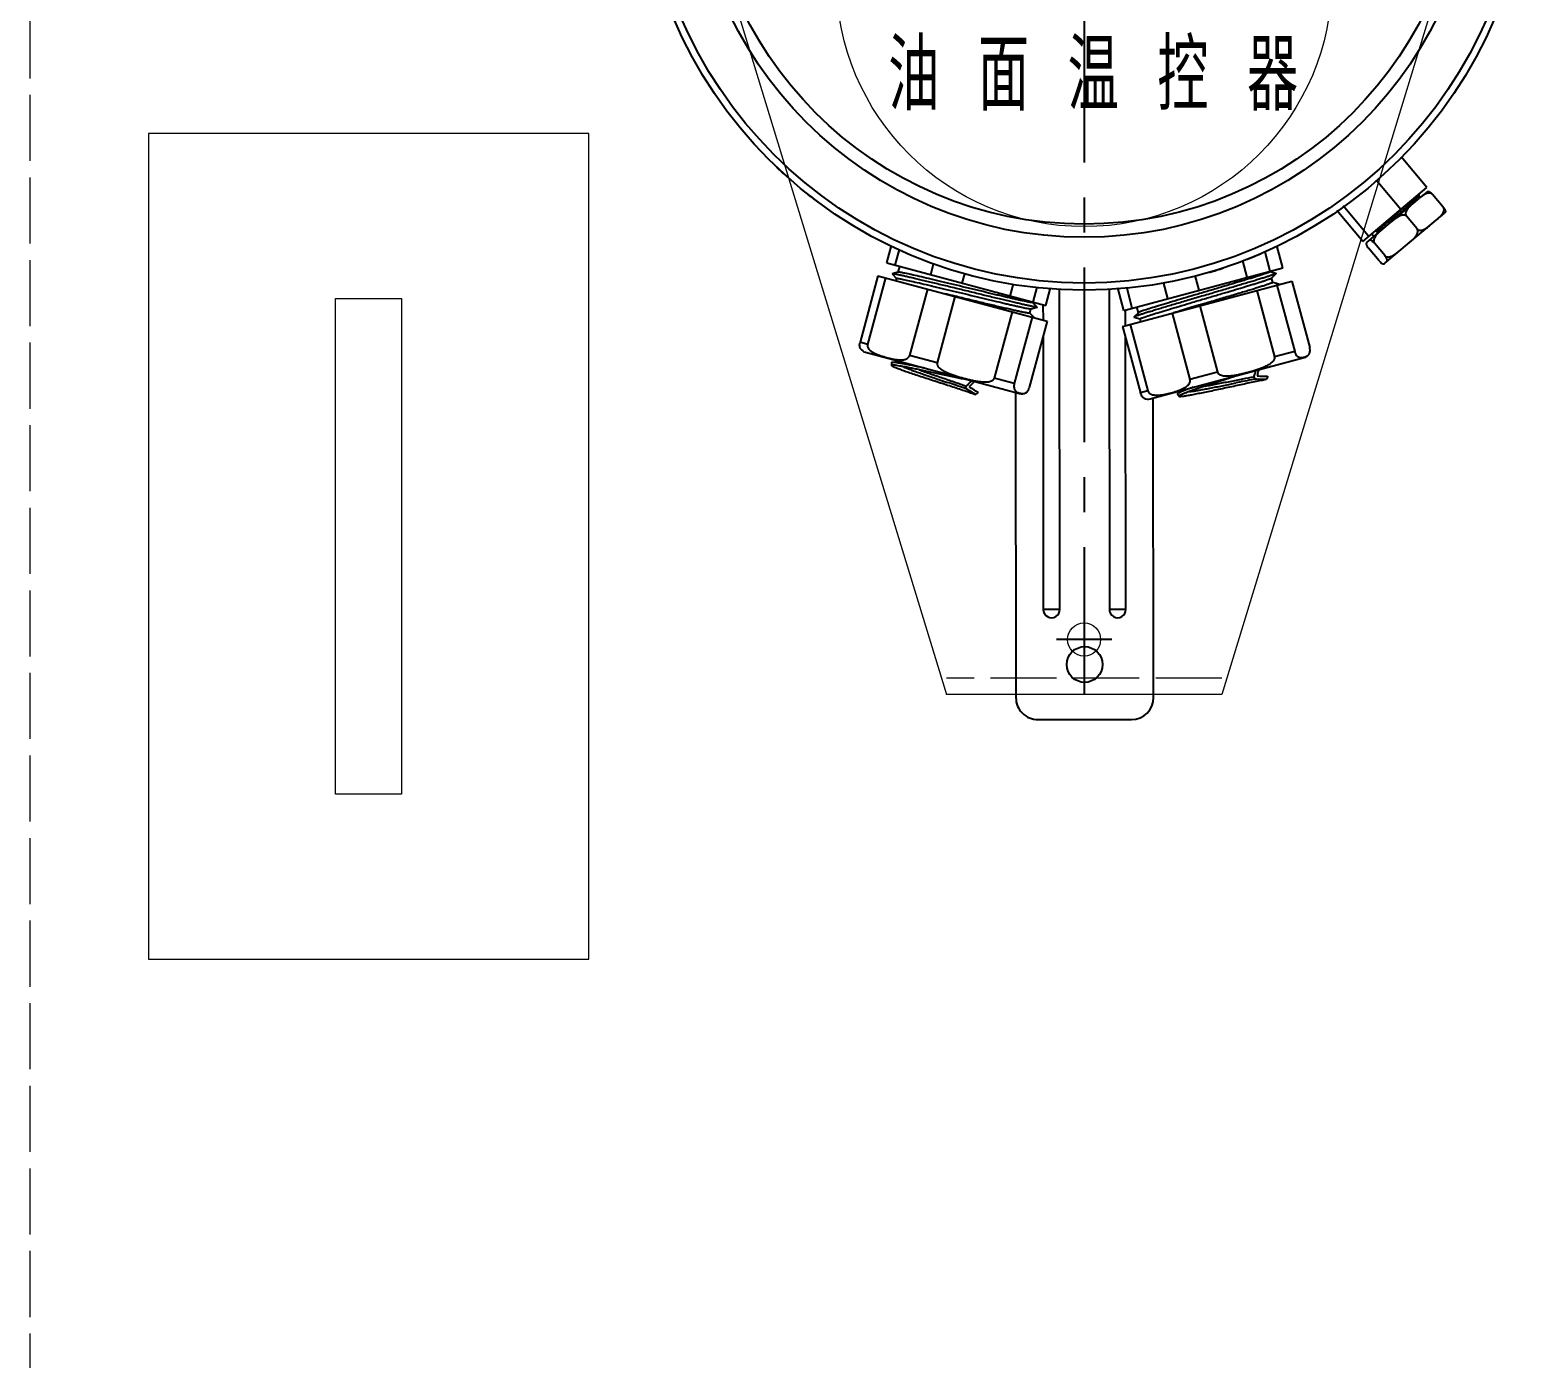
# Model space of a CAD drawing. Header units: millimetres. Extents: x 55614 to 110757, y -66981 to -47484.
# Drawn here: x 65532.7 to 65805.2, y -55622.8 to -55381.4 of the extents above; entities that cross this region are included whole.
import ezdxf

# ---------------------------------------------------------------- set-up
doc = ezdxf.new("R2010")
doc.units = ezdxf.units.MM
doc.linetypes.add('ACAD_ISO02W100', pattern=[15, 12, -3])
doc.linetypes.add('CENTER', pattern=[50.8, 31.75, -6.35, 6.35, -6.35])
doc.layers.get('0').update_dxf_attribs({"lineweight": 15})
doc.layers.add('02___PRT_ALL_AXES', color=7, linetype='Continuous')
doc.layers.add('CEN', color=1, linetype='CENTER')
doc.layers.add('DAS', color=3, linetype='ACAD_ISO02W100', lineweight=18)
doc.layers.add('THICK', color=7, linetype='Continuous', lineweight=0)
doc.styles.add('工程字', font='gbenor.shx', dxfattribs={"bigfont": 'gbcbig.shx'})

# ---------------------------------------------------------------- blocks, each defined once
blk = doc.blocks.new('A$C6BE85039')
at = {"color": 21}
for p, q in [((-278.48, 1588.07), (-223.48, 1408.07)), ((-118.48, 1588.07), (-173.48, 1408.07)), ((-334.5, 1480), (-322.5, 1480)), ((-334.5, 1390), (-334.5, 1480)), ((-322.5, 1480), (-322.5, 1390)), ((-173.48, 1408.07), (-223.48, 1408.07)), ((-173.48, 1408.07), (-223.48, 1408.07)), ((-322.5, 1390), (-334.5, 1390))]:
    blk.add_line(p, q, dxfattribs=at)
at = {"color": 21, "linetype": 'ByBlock', "ltscale": 10}
for p, q in [((-288.5, 1510), (-368.5, 1510)), ((-368.5, 1510), (-368.5, 1360)), ((-288.5, 1360), (-288.5, 1510)), ((-368.5, 1360), (-288.5, 1360))]:
    blk.add_line(p, q, dxfattribs=at)
at = {"color": 21, "linetype": 'Continuous', "lineweight": -3}
for p, q in [((-136.23, 1500.17), (-140.9, 1505.74)), ((-254.44, 1503.93), (-254.42, 1503.95)), ((-254.44, 1503.93), (-254.42, 1503.95)), ((-147.87, 1490.4), (-136.23, 1500.17)), ((-140.97, 1496.19), (-145.41, 1501.5)), ((-137.7, 1498.64), (-137.55, 1499.06)), ((-246.91, 1497.57), (-246.89, 1497.59)), ((-146.79, 1491.31), (-151.42, 1496.83)), ((-147.87, 1490.4), (-152.58, 1496)), ((-145.26, 1492.55), (-145.37, 1492.09)), ((-145.37, 1492.09), (-144.89, 1492.12)), ((-145.26, 1492.56), (-145.26, 1492.55)), ((-166.43, 1488.1), (-166.44, 1488.13)), ((-233.35, 1484.49), (-233.36, 1484.47)), ((-233.36, 1484.47), (-232.55, 1483.66)), ((-232.25, 1484.79), (-233.35, 1484.49)), ((-232.23, 1484.79), (-232.25, 1484.79)), ((-175.71, 1484.76), (-175.72, 1484.79)), ((-175.71, 1484.76), (-175.72, 1484.79)), ((-163.63, 1484.58), (-164.73, 1484.88)), ((-164.44, 1483.74), (-163.62, 1484.56)), ((-163.11, 1482.65), (-164.21, 1482.95)), ((-163.22, 1482.51), (-163.1, 1482.63)), ((-163.11, 1482.65), (-163.1, 1482.63)), ((-207.55, 1476.54), (-208.35, 1477.35)), ((-208.16, 1478.15), (-207.04, 1478.45)), ((-207.03, 1478.47), (-207.84, 1479.28)), ((-188.62, 1477.44), (-189.43, 1476.63)), ((-188.61, 1477.45), (-188.62, 1477.44)), ((-179.7, 1478.17), (-179.75, 1478.16)), ((-189.43, 1476.63), (-189.42, 1476.61)), ((-189.42, 1476.61), (-188.32, 1476.31)), ((-233.47, 1468.37), (-233.47, 1467.87)), ((-232.58, 1468.42), (-233.29, 1468.42)), ((-231.85, 1468.42), (-232.58, 1468.42)), ((-231.44, 1468.43), (-231.85, 1468.42)), ((-224.57, 1465.19), (-223.32, 1464.77)), ((-223.04, 1464.7), (-223.32, 1464.77)), ((-219.72, 1463.54), (-219.85, 1463.58)), ((-172.2, 1464.4), (-170.9, 1464.67)), ((-170.63, 1464.74), (-170.9, 1464.67)), ((-167.17, 1465.4), (-167.3, 1465.37)), ((-210.94, 1462.93), (-210.88, 1407.51)), ((-185.88, 1407.54), (-185.94, 1461.93)), ((-181.49, 1462.71), (-181.24, 1462.27)), ((-180.75, 1463.2), (-181.36, 1462.84)), ((-180.36, 1463.43), (-180.75, 1463.2)), ((-206.88, 1403.52), (-189.88, 1403.53))]:
    blk.add_line(p, q, dxfattribs=at)
at = {"color": 21, "linetype": 'Continuous', "lineweight": -3, "ltscale": 10}
for radius in [81, 79.7, 71.4]:
    blk.add_circle((-198.48, 1562.53), radius, dxfattribs=at)
at = {"color": 21, "linetype": 'Continuous', "lineweight": -3, "ltscale": 5}
blk.add_circle((-198.48, 1562.53), 69, dxfattribs=at)
at = {"color": 21}
for centre, radius in [((-198.48, 1538.07), 45), ((-198.48, 1418.07), 3)]:
    blk.add_circle(centre, radius, dxfattribs=at)
at = {"color": 21, "linetype": 'Continuous', "lineweight": -3}
for centre, radius, start, end in [((-181.02, 1583.21), 108.06, 227.2004, 228.618), ((-181.33, 1582.84), 107.58, 231.0823, 232.4385), ((-77.41, 1418.61), 100.36, 132.158, 132.5355), ((-81.13, 1422.67), 94.28, 132.0682, 132.5538), ((-207.5, 1587.54), 107.58, 291.0823, 292.4385), ((-207.66, 1587.98), 108.06, 287.2004, 288.618), ((-167.09, 1492.15), 10.34, 289.6114, 290.6187), ((-165.9, 1488.97), 6.95, 290.6277, 291.1484), ((38.14, 1882.51), 491.96, 238.3897, 238.6038), ((-54.14, 1729.1), 312.4, 238.0729, 238.4245), ((-153.35, 1957.17), 491.96, 268.3897, 268.6038), ((-156.55, 1778.17), 312.4, 268.0729, 268.4245), ((-61.23, 1427.53), 110.77, 159.7367, 160.0313), ((-146.9, 1377.77), 110.77, 129.7367, 130.0313), ((-206.88, 1407.52), 4, 180.0598, 270.0598), ((-189.88, 1407.53), 4, 270.0598, 0.0598)]:
    blk.add_arc(centre, radius, start, end, dxfattribs=at)
for points, start_tangent, end_tangent in [([(-145.37, 1492.09), (-144.56, 1492.82), (-143.59, 1493.69), (-142.51, 1494.64), (-141.4, 1495.63), (-140.32, 1496.58), (-139.34, 1497.45), (-138.53, 1498.19), (-138.2, 1498.49), (-137.93, 1498.74)], (0.738911, 0.673803), (0.726089, 0.687601)), ([(-144.29, 1492.65), (-143.33, 1493.52), (-142.25, 1494.48), (-141.69, 1494.98), (-141.13, 1495.48), (-140.58, 1495.97), (-140.05, 1496.44), (-139.56, 1496.88), (-139.11, 1497.29), (-138.71, 1497.65), (-138.37, 1497.97), (-138.22, 1498.1), (-138.09, 1498.23), (-137.98, 1498.34), (-137.89, 1498.43), (-137.81, 1498.51), (-137.75, 1498.57), (-137.72, 1498.61), (-137.71, 1498.63), (-137.7, 1498.64)], (0.741838, 0.670579), (0.34134, 0.93994)), ([(-207.04, 1478.45), (-207.06, 1478.45), (-207.08, 1478.45), (-207.16, 1478.45), (-207.26, 1478.46), (-207.39, 1478.48), (-207.56, 1478.51), (-207.75, 1478.54), (-207.97, 1478.59), (-208.21, 1478.64), (-208.79, 1478.76), (-209.46, 1478.91), (-210.24, 1479.09), (-211.1, 1479.29), (-212.05, 1479.51), (-213.07, 1479.75), (-214.16, 1480.01), (-215.3, 1480.28), (-217.7, 1480.87), (-220.2, 1481.47), (-222.69, 1482.08), (-225.1, 1482.66), (-226.24, 1482.93), (-227.32, 1483.19), (-228.34, 1483.43), (-229.29, 1483.65), (-230.16, 1483.86), (-230.93, 1484.03), (-231.61, 1484.18), (-232.18, 1484.3), (-232.43, 1484.35), (-232.64, 1484.4), (-232.83, 1484.43), (-233, 1484.46), (-233.13, 1484.48), (-233.23, 1484.49), (-233.31, 1484.49), (-233.33, 1484.49), (-233.35, 1484.49)], (-0.965795, -0.259308), (-0.965806, -0.259265)), ([(-232.55, 1483.66), (-232.54, 1483.67), (-232.53, 1483.68), (-232.52, 1483.68), (-232.48, 1483.68), (-232.43, 1483.68), (-232.29, 1483.66), (-232.1, 1483.63)], (0.258657, 0.965969), (0.986194, -0.165595)), ([(-231.8, 1484.75), (-231.96, 1484.77), (-232.09, 1484.79), (-232.18, 1484.79), (-232.21, 1484.79), (-232.23, 1484.79)], (-0.986471, 0.163936), (-0.965803, -0.259278)), ([(-232.1, 1483.63), (-231.76, 1483.57), (-231.34, 1483.49), (-230.24, 1483.25), (-228.84, 1482.93), (-227.17, 1482.55), (-225.29, 1482.1), (-223.26, 1481.61), (-221.14, 1481.1), (-218.99, 1480.59), (-216.89, 1480.08), (-214.89, 1479.6), (-213.06, 1479.17), (-212.23, 1478.98), (-211.46, 1478.8), (-210.75, 1478.64), (-210.13, 1478.5), (-209.58, 1478.39), (-209.12, 1478.29), (-208.74, 1478.22), (-208.58, 1478.19), (-208.45, 1478.17), (-208.34, 1478.16), (-208.26, 1478.15), (-208.19, 1478.15), (-208.16, 1478.15)], (0.986357, -0.164621), (0.96577, 0.259401)), ([(-207.84, 1479.28), (-207.86, 1479.26), (-207.87, 1479.26), (-207.9, 1479.26), (-207.96, 1479.26), (-208.05, 1479.27), (-208.16, 1479.29), (-208.3, 1479.31), (-208.46, 1479.34), (-208.64, 1479.37), (-209.08, 1479.46), (-209.6, 1479.57), (-210.2, 1479.7), (-210.89, 1479.85), (-211.64, 1480.03), (-212.47, 1480.22), (-213.35, 1480.43), (-214.29, 1480.65), (-216.3, 1481.13), (-218.43, 1481.64), (-220.61, 1482.16), (-222.77, 1482.68), (-224.84, 1483.18), (-226.76, 1483.63), (-228.47, 1484.03), (-229.91, 1484.36), (-231.03, 1484.6), (-231.46, 1484.69), (-231.8, 1484.75)], (-0.252391, -0.967625), (-0.986357, 0.164623)), ([(-163.62, 1484.56), (-163.63, 1484.55), (-163.66, 1484.53), (-163.72, 1484.5), (-163.82, 1484.46), (-163.94, 1484.41), (-164.1, 1484.35), (-164.28, 1484.29), (-164.49, 1484.21), (-164.73, 1484.13), (-165.29, 1483.95), (-165.95, 1483.74), (-166.71, 1483.51), (-167.56, 1483.25), (-168.49, 1482.97), (-169.5, 1482.67), (-170.57, 1482.35), (-171.69, 1482.02), (-174.06, 1481.32), (-176.53, 1480.59), (-178.99, 1479.87), (-181.36, 1479.17), (-182.49, 1478.84), (-183.56, 1478.52), (-184.56, 1478.22), (-185.49, 1477.94), (-186.34, 1477.68), (-187.1, 1477.45), (-187.76, 1477.24), (-188.32, 1477.06), (-188.56, 1476.98), (-188.77, 1476.9), (-188.95, 1476.84), (-189.1, 1476.78), (-189.23, 1476.73), (-189.32, 1476.69), (-189.39, 1476.66), (-189.41, 1476.65), (-189.43, 1476.63)], (-0.706749, -0.707465), (-0.70678, -0.707434)), ([(-164.73, 1484.87), (-164.74, 1484.85), (-164.75, 1484.84), (-164.77, 1484.83), (-164.83, 1484.8), (-164.91, 1484.76), (-165.01, 1484.72), (-165.14, 1484.67), (-165.29, 1484.62), (-165.47, 1484.55), (-165.89, 1484.41), (-166.4, 1484.25), (-166.99, 1484.06), (-167.65, 1483.85), (-168.4, 1483.62), (-169.21, 1483.38), (-170.08, 1483.11), (-171, 1482.84), (-172.98, 1482.25), (-175.08, 1481.62), (-177.23, 1480.99), (-179.36, 1480.36), (-181.4, 1479.75), (-183.29, 1479.19), (-184.97, 1478.68), (-186.38, 1478.24), (-187.47, 1477.89), (-187.89, 1477.75), (-188.21, 1477.63)], (0.265236, -0.964183), (-0.936521, -0.350611)), ([(-187.91, 1476.52), (-187.59, 1476.63), (-187.19, 1476.77), (-186.12, 1477.11), (-184.74, 1477.54), (-183.1, 1478.04), (-181.25, 1478.59), (-179.25, 1479.19), (-177.16, 1479.81), (-175.04, 1480.43), (-172.96, 1481.05), (-170.99, 1481.63), (-169.19, 1482.17), (-168.38, 1482.42), (-167.62, 1482.65), (-166.93, 1482.87), (-166.32, 1483.06), (-165.79, 1483.23), (-165.34, 1483.38), (-164.98, 1483.51), (-164.83, 1483.56), (-164.7, 1483.61), (-164.6, 1483.65), (-164.52, 1483.69), (-164.47, 1483.72), (-164.44, 1483.74)], (0.93652, 0.350613), (0.706681, 0.707533)), ([(-164.21, 1482.94), (-164.21, 1482.93), (-164.22, 1482.92), (-164.24, 1482.91), (-164.27, 1482.89), (-164.35, 1482.85), (-164.46, 1482.8), (-164.6, 1482.75), (-164.78, 1482.68), (-164.99, 1482.61), (-165.23, 1482.53), (-165.5, 1482.44), (-165.8, 1482.34), (-166.49, 1482.12), (-167.28, 1481.87), (-168.18, 1481.6), (-169.16, 1481.3), (-170.22, 1480.98), (-171.35, 1480.64), (-172.53, 1480.29), (-173.75, 1479.93), (-175, 1479.56), (-177.52, 1478.82)], (0.258967, -0.965886), (-0.959038, -0.283277)), ([(-163.63, 1484.58), (-163.61, 1484.57), (-163.62, 1484.56)], (0.965769, -0.259402), (-0.706749, -0.707465)), ([(-163.1, 1482.63), (-163.14, 1482.6), (-163.2, 1482.57), (-163.28, 1482.53), (-163.39, 1482.49)], (-0.706745, -0.707469), (-0.932612, -0.36088)), ([(-221.94, 1480.43), (-222.41, 1480.54), (-223.77, 1480.87)], (-0.97219, 0.234194), (-0.97247, 0.233029)), ([(-208.36, 1477.34), (-208.37, 1477.34), (-208.38, 1477.33), (-208.4, 1477.33), (-208.43, 1477.33), (-208.52, 1477.33), (-208.64, 1477.35), (-208.8, 1477.37), (-208.98, 1477.41), (-209.2, 1477.45), (-209.45, 1477.5), (-209.73, 1477.55), (-210.04, 1477.62), (-210.74, 1477.77), (-211.55, 1477.96), (-212.46, 1478.17), (-213.46, 1478.4), (-214.54, 1478.65), (-215.69, 1478.92), (-216.89, 1479.21), (-218.12, 1479.51), (-219.39, 1479.81), (-221.94, 1480.43)], (-0.258671, -0.965966), (-0.97219, 0.234194)), ([(-207.03, 1478.47), (-207.03, 1478.46), (-207.04, 1478.45)], (0.70668, -0.707534), (-0.965795, -0.259308)), ([(-188.21, 1477.63), (-188.37, 1477.57), (-188.48, 1477.52), (-188.57, 1477.48), (-188.59, 1477.47), (-188.61, 1477.45)], (-0.936277, -0.351262), (-0.70677, -0.707443)), ([(-179.75, 1478.16), (-180.4, 1477.96), (-182.26, 1477.41)], (-0.958578, -0.28483), (-0.957975, -0.286852)), ([(-177.52, 1478.82), (-178.07, 1478.66), (-179.7, 1478.17)], (-0.959038, -0.283277), (-0.958594, -0.284776)), ([(-207.55, 1476.54), (-207.54, 1476.54), (-207.54, 1476.53), (-207.54, 1476.52), (-207.55, 1476.52)], (0.706777, -0.707436), (-0.878272, -0.478161)), ([(-188.32, 1476.32), (-188.31, 1476.33), (-188.31, 1476.34), (-188.3, 1476.35), (-188.27, 1476.37), (-188.22, 1476.39), (-188.09, 1476.45), (-187.91, 1476.52)], (-0.258981, 0.965882), (0.936866, 0.349688)), ([(-233.29, 1468.42), (-233.37, 1468.41), (-233.4, 1468.41), (-233.42, 1468.4), (-233.44, 1468.4), (-233.46, 1468.39), (-233.47, 1468.38), (-233.47, 1468.37)], (-0.99999, -0.004538), (-0.000513, -1)), ([(-233.28, 1467.92), (-233.37, 1467.91), (-233.4, 1467.91), (-233.42, 1467.9), (-233.44, 1467.9), (-233.46, 1467.89), (-233.47, 1467.88), (-233.47, 1467.87)], (-0.99999, -0.004502), (-0.000738, -1)), ([(-233.47, 1467.87), (-233.46, 1467.85), (-233.44, 1467.82), (-233.41, 1467.8), (-233.37, 1467.77), (-233.25, 1467.7), (-233.07, 1467.61), (-232.85, 1467.52), (-232.59, 1467.41), (-232.28, 1467.29), (-231.92, 1467.16), (-231.53, 1467.01), (-231.1, 1466.86), (-230.12, 1466.53), (-229.03, 1466.16), (-227.83, 1465.77), (-226.57, 1465.35), (-225.26, 1464.93), (-223.94, 1464.5), (-222.63, 1464.08), (-220.19, 1463.28), (-219.11, 1462.91), (-218.15, 1462.58)], (-0.000738, -1), (0.943524, -0.331304)), ([(-227.42, 1467.35), (-228.5, 1467.58), (-229.51, 1467.78), (-230.43, 1467.97), (-231.25, 1468.12), (-231.95, 1468.25), (-232.54, 1468.34), (-232.98, 1468.4), (-233.15, 1468.41), (-233.29, 1468.42)], (-0.978499, 0.206252), (-0.99999, -0.004538)), ([(-218.76, 1465.03), (-220.76, 1465.44), (-222.98, 1465.91), (-225.29, 1466.4), (-227.54, 1466.88), (-228.59, 1467.1), (-229.58, 1467.3), (-230.48, 1467.48), (-231.28, 1467.63), (-231.97, 1467.75), (-232.54, 1467.84), (-232.98, 1467.9), (-233.15, 1467.91), (-233.28, 1467.92)], (-0.980593, 0.196056), (-0.99999, -0.004502)), ([(-231.35, 1467.65), (-231.18, 1467.56), (-230.96, 1467.46), (-230.4, 1467.23), (-229.68, 1466.96), (-228.83, 1466.65), (-227.87, 1466.32), (-226.82, 1465.95), (-225.71, 1465.58), (-224.57, 1465.19)], (0.884373, -0.466781), (0.947521, -0.319695)), ([(-228.44, 1467.07), (-227.46, 1466.72), (-226.38, 1466.34), (-224.08, 1465.55), (-221.83, 1464.78), (-219.89, 1464.09)], (0.940297, -0.340355), (0.940155, -0.340747)), ([(-167.6, 1465.79), (-167.52, 1466.08), (-167.29, 1466.93)], (0.243491, 0.969903), (0.283372, 0.95901)), ([(-166.78, 1467.07), (-166.85, 1466.8), (-167.06, 1465.95)], (-0.26216, -0.965025), (-0.218191, -0.975906)), ([(-219.85, 1463.58), (-221.34, 1464.11), (-223.04, 1464.7)], (-0.940229, 0.340543), (-0.946645, 0.322278)), ([(-219.89, 1464.09), (-219.98, 1463.96), (-220.01, 1463.89), (-220.01, 1463.82), (-220, 1463.75), (-219.96, 1463.68), (-219.85, 1463.58)], (-0.695819, -0.718217), (0.864332, -0.502922)), ([(-219.89, 1464.09), (-219.64, 1464.35), (-218.91, 1465.06)], (0.695821, 0.718215), (0.732007, 0.681297)), ([(-218.4, 1464.94), (-218.63, 1464.7), (-219.35, 1463.96)], (-0.717597, -0.696459), (-0.676912, -0.736064)), ([(-178.65, 1463.88), (-179.62, 1463.54), (-180.41, 1463.25), (-180.73, 1463.13), (-181, 1463.02), (-181.21, 1462.92), (-181.36, 1462.84)], (-0.945911, -0.324427), (-0.863748, -0.503925)), ([(-181.24, 1462.27), (-181.23, 1462.26), (-181.2, 1462.25), (-181.16, 1462.24), (-181.11, 1462.23), (-180.96, 1462.24), (-180.77, 1462.25), (-180.54, 1462.28), (-180.25, 1462.32), (-179.92, 1462.37), (-179.55, 1462.43), (-179.14, 1462.5), (-178.68, 1462.59), (-177.67, 1462.79), (-176.54, 1463.01), (-175.31, 1463.27), (-174.01, 1463.55), (-172.66, 1463.83), (-171.31, 1464.12), (-169.96, 1464.41), (-167.45, 1464.93), (-166.33, 1465.16), (-165.33, 1465.35)], (0.499361, -0.866394), (0.982768, 0.184844)), ([(-170.09, 1466.18), (-171.89, 1465.59), (-173.71, 1465), (-175.48, 1464.42), (-177.12, 1463.88), (-178.56, 1463.4), (-179.19, 1463.18), (-179.74, 1462.98), (-180.21, 1462.8), (-180.6, 1462.65), (-180.9, 1462.51), (-181.02, 1462.46), (-181.11, 1462.41)], (-0.950794, -0.309823), (-0.863766, -0.503893)), ([(-179.3, 1463.14), (-179.11, 1463.15), (-178.87, 1463.17), (-178.27, 1463.26), (-177.51, 1463.38), (-176.62, 1463.54), (-175.62, 1463.73), (-174.53, 1463.94), (-173.38, 1464.17), (-172.2, 1464.4)], (0.99928, 0.037942), (0.980424, 0.196896)), ([(-176.48, 1464.1), (-175.46, 1464.28), (-174.34, 1464.5), (-171.96, 1464.96), (-169.62, 1465.42), (-167.6, 1465.79)], (0.984499, 0.175392), (0.984572, 0.174982)), ([(-167.3, 1465.37), (-168.86, 1465.08), (-170.63, 1464.74)], (-0.984534, -0.175196), (-0.980958, -0.194222)), ([(-167.6, 1465.79), (-167.61, 1465.63), (-167.6, 1465.56), (-167.57, 1465.5), (-167.52, 1465.44), (-167.46, 1465.4), (-167.3, 1465.37)], (-0.243488, -0.969904), (0.999994, -0.003377)), ([(-181.36, 1462.84), (-181.43, 1462.8), (-181.45, 1462.78), (-181.47, 1462.76), (-181.49, 1462.74), (-181.49, 1462.73), (-181.5, 1462.72), (-181.49, 1462.71)], (-0.863748, -0.503925), (0.499556, -0.866282)), ([(-181.11, 1462.41), (-181.18, 1462.36), (-181.2, 1462.34), (-181.22, 1462.33), (-181.24, 1462.31), (-181.24, 1462.3), (-181.25, 1462.28), (-181.24, 1462.27)], (-0.863766, -0.503893), (0.499361, -0.866394))]:
    blk.add_spline(points, degree=3, dxfattribs=dict(at, start_tangent=start_tangent, end_tangent=end_tangent))
at = {"layer": '02___PRT_ALL_AXES', "color": 21, "linetype": 'Continuous', "lineweight": -3}
for p, q in [((-136.22, 1499.36), (-137.44, 1498.34)), ((-136.22, 1499.36), (-136.2, 1499.37)), ((-133.26, 1496.63), (-135.19, 1498.92)), ((-147.07, 1490.25), (-137.56, 1498.23)), ((-137.44, 1498.34), (-137.7, 1498.65)), ((-143.86, 1486.42), (-133.01, 1495.53)), ((-137.99, 1492.65), (-139.92, 1494.95)), ((-132.99, 1495.54), (-133.01, 1495.53)), ((-145.86, 1491.27), (-146.27, 1491.75)), ((-234.35, 1486.49), (-233.5, 1489.67)), ((-232.79, 1486.07), (-232.03, 1488.91)), ((-164.66, 1485), (-165.6, 1488.47)), ((-162.37, 1485.61), (-163.45, 1489.65)), ((-147.07, 1490.25), (-147.1, 1490.23)), ((-144.9, 1486.85), (-146.83, 1489.15)), ((-143.82, 1487.77), (-145.74, 1490.06)), ((-234.35, 1486.49), (-205.43, 1478.74)), ((-232.25, 1484.79), (-231.96, 1485.85)), ((-226.36, 1484.35), (-225.79, 1486.47)), ((-191.29, 1477.86), (-162.37, 1485.61)), ((-168.84, 1483.88), (-169.63, 1486.84)), ((-143.88, 1486.4), (-143.86, 1486.42)), ((-235.96, 1484.13), (-239.2, 1472.06)), ((-234.6, 1483.77), (-237.84, 1471.69)), ((-235.96, 1484.13), (-205.21, 1475.89)), ((-232.66, 1483.25), (-232.55, 1483.66)), ((-220.62, 1482.81), (-220.17, 1484.49)), ((-211.9, 1480.47), (-211.31, 1482.66)), ((-191.49, 1474.94), (-160.73, 1483.18)), ((-183.3, 1480), (-184.09, 1482.97)), ((-177.56, 1481.54), (-178.28, 1484.2)), ((-164.73, 1484.87), (-164.75, 1484.97)), ((-164.21, 1482.94), (-164.43, 1483.75)), ((-160.73, 1483.18), (-157.5, 1471.1)), ((-226.96, 1481.72), (-230.19, 1469.65)), ((-221.95, 1480.38), (-225.19, 1468.31)), ((-207.72, 1479.35), (-206.99, 1482.1)), ((-205.43, 1478.74), (-204.57, 1481.94)), ((-202.9, 1423.52), (-202.96, 1481.83)), ((-193.96, 1481.83), (-193.9, 1423.53)), ((-191.29, 1477.86), (-192.38, 1481.94)), ((-189.73, 1478.28), (-190.74, 1482.06)), ((-167.1, 1481.47), (-163.87, 1469.4)), ((-163.46, 1482.45), (-160.23, 1470.37)), ((-211.58, 1477.6), (-214.81, 1465.53)), ((-208.36, 1477.34), (-208.14, 1478.15)), ((-207.84, 1479.28), (-207.81, 1479.38)), ((-205.96, 1478.88), (-205.95, 1476.09)), ((-190.95, 1475.08), (-190.95, 1477.95)), ((-188.62, 1477.44), (-188.9, 1478.5)), ((-182.48, 1477.35), (-179.25, 1465.28)), ((-177.48, 1478.69), (-174.24, 1466.62)), ((-207.94, 1476.62), (-211.17, 1464.55)), ((-205.21, 1475.89), (-208.44, 1463.82)), ((-191.49, 1474.94), (-188.25, 1462.86)), ((-190.13, 1475.3), (-186.89, 1463.23)), ((-188.18, 1475.82), (-188.32, 1476.32)), ((-237.84, 1471.69), (-239.2, 1472.06)), ((-205.95, 1473.12), (-205.9, 1423.52)), ((-190.9, 1423.53), (-190.95, 1472.92)), ((-238.21, 1470.24), (-210.2, 1462.74)), ((-225.19, 1468.31), (-230.19, 1469.65)), ((-186.49, 1461.78), (-158.48, 1469.29)), ((-160.23, 1470.37), (-163.87, 1469.4)), ((-174.24, 1466.62), (-179.25, 1465.28)), ((-211.17, 1464.55), (-214.81, 1465.53)), ((-186.89, 1463.23), (-188.25, 1462.86)), ((-202.9, 1423.52), (-205.9, 1423.52)), ((-190.9, 1423.53), (-193.9, 1423.53))]:
    blk.add_line(p, q, dxfattribs=at)
blk.add_circle((-198.39, 1413.53), 3.25, dxfattribs=at)
for centre, radius, start, end in [((-237.83, 1471.69), 1.5, 212.6442, 255), ((-159.18, 1471.91), 2.62, 281.79, 283.203), ((-158.87, 1470.74), 1.5, 285, 327.3558), ((-209.5, 1465.35), 2.62, 251.79, 253.203), ((-209.47, 1465.44), 2.72, 253.1946, 254.8251), ((-209.81, 1464.19), 1.5, 255, 297.3558), ((-186.88, 1463.23), 1.5, 242.6442, 285), ((-204.4, 1423.52), 1.5, 180.0598, 0.0598), ((-192.4, 1423.53), 1.5, 180.0598, 0.0598)]:
    blk.add_arc(centre, radius, start, end, dxfattribs=at)
for points, start_tangent, end_tangent in [([(-135.19, 1498.92), (-135.34, 1499.06), (-135.52, 1499.14), (-135.7, 1499.17), (-135.88, 1499.17), (-136.21, 1499.11), (-136.51, 1498.98), (-136.79, 1498.82), (-137.06, 1498.64), (-137.31, 1498.44), (-137.56, 1498.23)], (-0.642788, 0.766044), (-0.766044, -0.642788)), ([(-136.2, 1499.37), (-136.15, 1499.41), (-136.08, 1499.45), (-136.01, 1499.47), (-135.91, 1499.46), (-135.8, 1499.43), (-135.64, 1499.35), (-135.44, 1499.19), (-135.19, 1498.92)], (0.783486, 0.621409), (0.642788, -0.766044)), ([(-138.83, 1497.17), (-139.07, 1496.96), (-139.31, 1496.75), (-139.54, 1496.52), (-139.75, 1496.27), (-139.92, 1495.99), (-140.05, 1495.68), (-140.08, 1495.5), (-140.08, 1495.32), (-140.03, 1495.13), (-139.92, 1494.95)], (-0.766044, -0.642788), (0.642788, -0.766044)), ([(-134.35, 1494.4), (-134.1, 1494.61), (-133.87, 1494.83), (-133.64, 1495.06), (-133.43, 1495.31), (-133.26, 1495.58), (-133.13, 1495.9), (-133.1, 1496.07), (-133.1, 1496.26), (-133.15, 1496.45), (-133.26, 1496.63)], (0.766044, 0.642788), (-0.642788, 0.766044)), ([(-133.26, 1496.63), (-133.04, 1496.33), (-132.92, 1496.1), (-132.86, 1495.94), (-132.85, 1495.81), (-132.87, 1495.72), (-132.9, 1495.65), (-132.94, 1495.59), (-132.99, 1495.54)], (0.642788, -0.766044), (-0.748079, -0.66361)), ([(-139.92, 1494.95), (-140, 1495.02), (-140.08, 1495.08), (-140.28, 1495.15), (-140.48, 1495.17), (-140.68, 1495.15), (-140.88, 1495.1), (-141.06, 1495.03), (-141.42, 1494.86), (-141.76, 1494.65), (-142.08, 1494.42), (-142.39, 1494.18), (-142.7, 1493.93)], (-0.642788, 0.766044), (-0.766044, -0.642788)), ([(-144.25, 1492.62), (-144.55, 1492.36), (-144.85, 1492.1), (-145.13, 1491.82), (-145.4, 1491.53), (-145.63, 1491.21), (-145.73, 1491.03), (-145.8, 1490.85), (-145.86, 1490.65), (-145.88, 1490.45), (-145.84, 1490.25), (-145.74, 1490.06)], (-0.766044, -0.642788), (0.642787, -0.766045)), ([(-139.48, 1490.1), (-139.18, 1490.35), (-138.89, 1490.62), (-138.6, 1490.89), (-138.34, 1491.19), (-138.11, 1491.51), (-138.01, 1491.68), (-137.93, 1491.87), (-137.88, 1492.06), (-137.86, 1492.26), (-137.89, 1492.47), (-137.93, 1492.56), (-137.99, 1492.65)], (0.766044, 0.642788), (-0.642788, 0.766044)), ([(-137.99, 1492.65), (-137.84, 1492.52), (-137.66, 1492.43), (-137.47, 1492.4), (-137.3, 1492.4), (-136.97, 1492.47), (-136.66, 1492.59), (-136.38, 1492.76), (-136.12, 1492.94), (-135.86, 1493.14), (-135.61, 1493.34)], (0.642788, -0.766044), (0.766044, 0.642788)), ([(-147.1, 1490.23), (-147.15, 1490.18), (-147.19, 1490.13), (-147.22, 1490.05), (-147.24, 1489.96), (-147.22, 1489.84), (-147.17, 1489.68), (-147.05, 1489.45), (-146.83, 1489.15)], (-0.748019, -0.663677), (0.642788, -0.766044)), ([(-145.74, 1490.06), (-146.01, 1490.34), (-146.22, 1490.5), (-146.38, 1490.58), (-146.49, 1490.61), (-146.59, 1490.6), (-146.66, 1490.58), (-146.73, 1490.54), (-146.78, 1490.5)], (-0.642788, 0.766044), (-0.766044, -0.642788)), ([(-143.82, 1487.77), (-143.74, 1487.69), (-143.65, 1487.63), (-143.46, 1487.57), (-143.25, 1487.55), (-143.05, 1487.57), (-142.86, 1487.62), (-142.67, 1487.68), (-142.31, 1487.85), (-141.98, 1488.06), (-141.66, 1488.29), (-141.34, 1488.54), (-141.04, 1488.79)], (0.642789, -0.766043), (0.766044, 0.642788)), ([(-144.9, 1486.85), (-144.65, 1486.59), (-144.44, 1486.43), (-144.29, 1486.35), (-144.17, 1486.31), (-144.08, 1486.31), (-144.01, 1486.33), (-143.94, 1486.36), (-143.88, 1486.4)], (0.642788, -0.766044), (0.783431, 0.621479)), ([(-143.57, 1486.67), (-143.52, 1486.72), (-143.47, 1486.77), (-143.43, 1486.84), (-143.41, 1486.93), (-143.42, 1487.05), (-143.47, 1487.22), (-143.59, 1487.46), (-143.82, 1487.77)], (0.766044, 0.642788), (-0.642787, 0.766045)), ([(-239.09, 1470.88), (-239.18, 1471.05), (-239.24, 1471.28), (-239.27, 1471.6), (-239.2, 1472.06)], (-0.53952, 0.841973), (0.258819, 0.965926)), ([(-237.84, 1471.69), (-237.86, 1471.51), (-237.84, 1471.33), (-237.79, 1471.17), (-237.73, 1471.03), (-237.55, 1470.78), (-237.35, 1470.58), (-237.13, 1470.41), (-236.9, 1470.26), (-236.42, 1470), (-235.92, 1469.79), (-235.41, 1469.61), (-234.9, 1469.45), (-234.38, 1469.3), (-233.86, 1469.17), (-233.33, 1469.05), (-232.8, 1468.96), (-232.27, 1468.89), (-231.72, 1468.87), (-231.45, 1468.88), (-231.17, 1468.92), (-230.89, 1469), (-230.62, 1469.12), (-230.37, 1469.33), (-230.26, 1469.47), (-230.19, 1469.65)], (-0.258819, -0.965926), (0.258819, 0.965926)), ([(-174.24, 1466.62), (-174.16, 1466.45), (-174.04, 1466.31), (-173.88, 1466.2), (-173.72, 1466.12), (-173.36, 1466.02), (-173, 1465.96), (-172.64, 1465.95), (-172.27, 1465.96), (-171.91, 1465.99), (-171.54, 1466.03), (-170.82, 1466.14), (-170.11, 1466.29), (-168.69, 1466.64), (-167.29, 1467.05), (-166.59, 1467.28), (-165.91, 1467.54), (-165.58, 1467.68), (-165.25, 1467.84), (-164.93, 1468.01), (-164.62, 1468.21), (-164.33, 1468.44), (-164.07, 1468.7), (-163.97, 1468.86), (-163.89, 1469.02), (-163.85, 1469.21), (-163.87, 1469.4)], (0.258819, -0.965926), (-0.258819, 0.965926)), ([(-160.23, 1470.37), (-160.12, 1470.07), (-160, 1469.84), (-159.77, 1469.56), (-159.55, 1469.41), (-159.36, 1469.33), (-159.17, 1469.3), (-158.99, 1469.29), (-158.64, 1469.34)], (0.258819, -0.965926), (0.978932, 0.204186)), ([(-158.58, 1469.35), (-158.32, 1469.43), (-158.06, 1469.53), (-157.82, 1469.69), (-157.71, 1469.79), (-157.61, 1469.93)], (0.973599, 0.228264), (0.53952, 0.841973)), ([(-157.61, 1469.93), (-157.52, 1470.09), (-157.45, 1470.32), (-157.43, 1470.64), (-157.5, 1471.1)], (0.53952, 0.841973), (-0.258819, 0.965926)), ([(-225.19, 1468.31), (-225.2, 1468.12), (-225.17, 1467.93), (-225.09, 1467.77), (-224.98, 1467.61), (-224.73, 1467.35), (-224.44, 1467.12), (-224.13, 1466.92), (-223.81, 1466.75), (-223.48, 1466.59), (-223.14, 1466.45), (-222.46, 1466.19), (-221.77, 1465.96), (-220.37, 1465.55), (-218.95, 1465.2), (-218.23, 1465.05), (-217.51, 1464.94), (-217.15, 1464.89), (-216.79, 1464.87), (-216.42, 1464.86), (-216.05, 1464.87), (-215.69, 1464.93), (-215.34, 1465.03), (-215.17, 1465.11), (-215.02, 1465.21), (-214.89, 1465.35), (-214.81, 1465.53)], (-0.258819, -0.965926), (0.258819, 0.965926)), ([(-211.17, 1464.55), (-211.23, 1464.23), (-211.24, 1463.98), (-211.18, 1463.62), (-211.07, 1463.38), (-210.94, 1463.22), (-210.79, 1463.09), (-210.64, 1463), (-210.32, 1462.86)], (-0.258819, -0.965926), (0.949873, -0.312636)), ([(-209.13, 1462.85), (-208.97, 1462.96), (-208.8, 1463.12), (-208.61, 1463.38), (-208.44, 1463.82)], (0.888224, 0.45941), (0.258819, 0.965926)), ([(-186.89, 1463.23), (-186.82, 1463.05), (-186.72, 1462.91), (-186.59, 1462.79), (-186.46, 1462.7), (-186.19, 1462.58), (-185.91, 1462.51), (-185.63, 1462.47), (-185.36, 1462.45), (-184.81, 1462.47), (-184.28, 1462.54), (-183.75, 1462.64), (-183.22, 1462.75), (-182.7, 1462.89), (-182.19, 1463.03), (-181.67, 1463.19), (-181.16, 1463.37), (-180.67, 1463.58), (-180.19, 1463.84), (-179.95, 1463.99), (-179.74, 1464.16), (-179.53, 1464.36), (-179.36, 1464.61), (-179.24, 1464.91), (-179.22, 1465.09), (-179.25, 1465.28)], (0.258819, -0.965926), (-0.258819, 0.965926)), ([(-210.18, 1462.82), (-209.93, 1462.77), (-209.68, 1462.74), (-209.41, 1462.76), (-209.13, 1462.85)], (0.965133, -0.261761), (0.888224, 0.45941)), ([(-187.57, 1461.9), (-187.73, 1462), (-187.9, 1462.16), (-188.08, 1462.43), (-188.25, 1462.86)], (-0.888224, 0.45941), (-0.258819, 0.965926))]:
    blk.add_spline(points, degree=3, dxfattribs=dict(at, start_tangent=start_tangent, end_tangent=end_tangent))
at = {"layer": 'CEN', "color": 21}
for p, q in [((-198.48, 1638.07), (-198.48, 1408.07)), ((-198.48, 1423.07), (-198.48, 1413.07)), ((-193.48, 1418.07), (-203.48, 1418.07))]:
    blk.add_line(p, q, dxfattribs=at)
at = {"layer": 'DAS', "color": 21}
for p, q in [((-390, 80), (-390, 1777)), ((-173.48, 1411.07), (-223.48, 1411.07))]:
    blk.add_line(p, q, dxfattribs=at)
at = {"color": 21, "style": '工程字'}
blk.add_text('油 面 温 控 器', height=12.912, dxfattribs=at).set_placement((-234.08, 1514.15))

msp = doc.modelspace()

# ---------------------------------------------------------------- block references
at = {"layer": 'THICK', "lineweight": -3}
msp.add_blockref('A$C6BE85039', (65922.653, -56910.185), dxfattribs=at)

doc.saveas('drawing.dxf')
